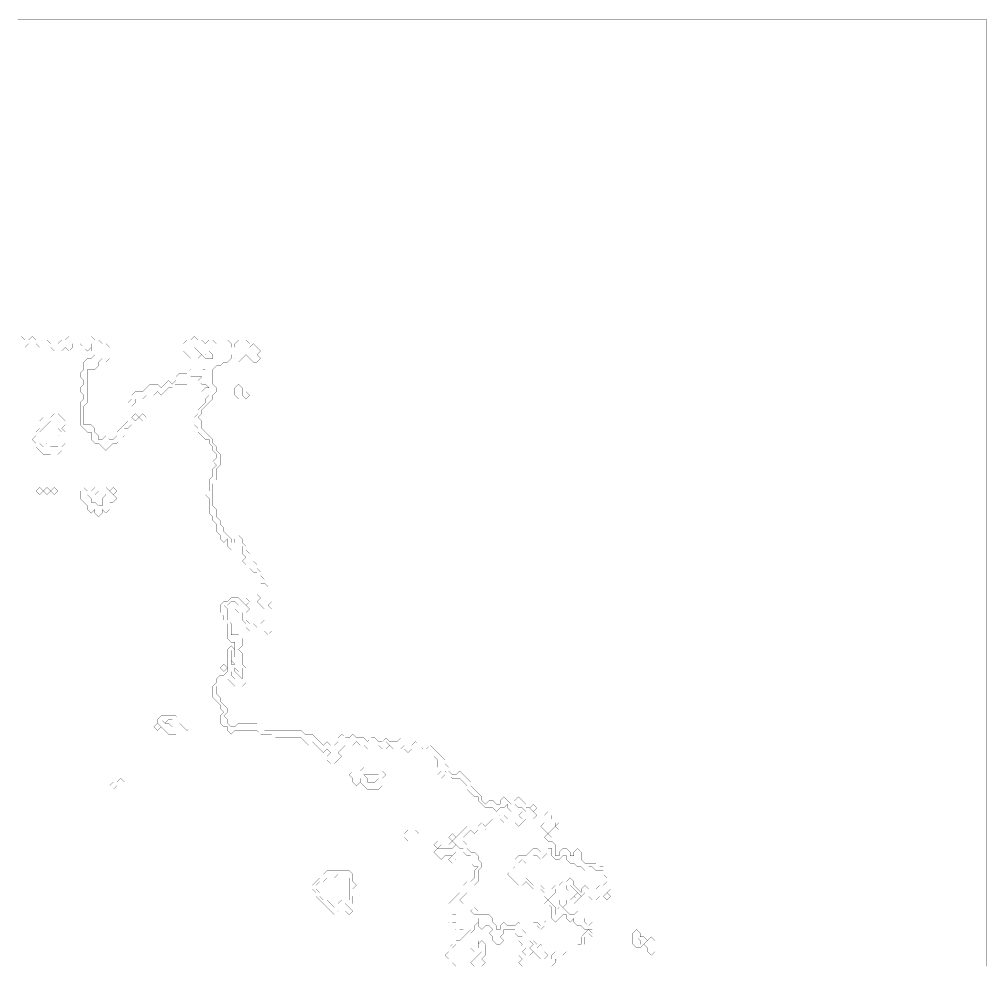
# Model space of a CAD drawing. Header units: metres. Extents: x 0 to 5033, y -5033 to 0.
# Drawn here: x 2448 to 5033, y -2522 to 0 of the extents above; entities that cross this region are included whole.
import ezdxf

# ---------------------------------------------------------------- set-up
doc = ezdxf.new("R2010")
doc.units = ezdxf.units.M
doc.layers.add('conductor', color=1, linetype='Continuous')
doc.layers.add('substrate', color=5, linetype='Continuous')

msp = doc.modelspace()

# ---------------------------------------------------------------- linework, layer by layer
at = {"layer": 'conductor', "const_width": 0.5}
for points in [[(3595.1, -2531.3), (3595.1, -2521.5), (3595.1, -2511.7), (3585.3, -2501.8), (3595.1, -2492), (3595.1, -2482.1), (3605, -2472.3), (3605, -2462.4), (3614.8, -2452.6), (3614.8, -2442.7), (3614.8, -2432.9), (3605, -2423), (3595.1, -2413.2), (3595.1, -2403.3), (3595.1, -2393.5), (3595.1, -2383.6), (3595.1, -2373.8), (3595.1, -2363.9), (3605, -2354.1), (3614.8, -2344.2), (3624.7, -2334.4), (3634.5, -2334.4), (3634.5, -2324.5), (3634.5, -2314.7), (3644.4, -2304.8), (3654.2, -2304.8), (3664.1, -2295), (3664.1, -2285.1), (3664.1, -2275.3), (3673.9, -2265.4), (3664.1, -2265.4), (3654.2, -2255.6), (3654.2, -2245.7), (3654.2, -2235.9), (3644.4, -2235.9), (3634.5, -2226), (3634.5, -2216.2), (3624.7, -2216.2), (3614.8, -2206.3), (3605, -2196.5), (3614.8, -2186.6), (3624.7, -2176.8), (3634.5, -2166.9), (3644.4, -2157.1), (3654.2, -2157.1), (3664.1, -2157.1), (3673.9, -2157.1), (3683.8, -2147.2), (3693.6, -2157.1), (3703.5, -2147.2), (3713.3, -2137.4), (3723.2, -2137.4), (3733, -2127.5), (3742.9, -2127.5), (3752.7, -2137.4), (3762.6, -2137.4), (3772.4, -2137.4), (3782.2, -2137.4), (3792.1, -2137.4), (3782.2, -2127.5), (3792.1, -2117.7), (3801.9, -2117.7), (3792.1, -2107.8), (3782.2, -2107.8), (3772.4, -2098), (3772.4, -2107.8), (3762.6, -2117.7), (3752.7, -2107.8), (3752.7, -2098), (3742.9, -2107.8), (3733, -2107.8), (3723.2, -2117.7), (3713.3, -2107.8), (3703.5, -2107.8), (3693.6, -2107.8), (3683.8, -2098), (3673.9, -2088.1), (3673.9, -2078.3), (3664.1, -2078.3), (3654.2, -2068.4), (3644.4, -2058.6), (3644.4, -2048.7), (3634.5, -2038.9), (3624.7, -2029), (3614.8, -2029), (3605, -2029), (3595.1, -2019.2), (3585.3, -2009.3), (3575.4, -2009.3), (3565.6, -1999.5), (3565.6, -1989.6), (3565.6, -1979.8), (3555.7, -1969.9), (3545.9, -1969.9), (3536, -1969.9), (3526.2, -1960.1), (3516.3, -1950.2), (3506.5, -1950.2), (3496.6, -1950.2), (3486.8, -1960.1), (3476.9, -1950.2), (3476.9, -1940.4), (3467.1, -1950.2), (3457.2, -1950.2), (3447.4, -1950.2), (3437.5, -1940.4), (3427.7, -1930.5), (3437.5, -1940.4), (3427.7, -1950.2), (3417.8, -1950.2), (3408, -1940.4), (3398.1, -1940.4), (3388.3, -1940.4), (3378.4, -1950.2), (3368.6, -1940.4), (3358.7, -1940.4), (3348.9, -1930.5), (3339, -1940.4), (3329.2, -1940.4), (3319.3, -1940.4), (3309.5, -1950.2), (3299.6, -1960.1), (3289.8, -1960.1), (3279.9, -1960.1), (3270.1, -1950.2), (3260.2, -1960.1), (3250.4, -1950.2), (3240.5, -1940.4), (3230.7, -1930.5), (3220.8, -1940.4), (3211, -1930.5), (3201.1, -1920.7), (3191.3, -1920.7), (3181.4, -1920.7), (3171.6, -1920.7), (3161.7, -1920.7), (3151.9, -1920.7), (3142, -1920.7), (3132.2, -1920.7), (3122.3, -1910.8), (3112.5, -1910.8), (3102.6, -1910.8), (3092.8, -1910.8), (3082.9, -1901), (3073.1, -1901), (3063.2, -1901), (3053.4, -1901), (3043.5, -1901), (3033.7, -1901), (3023.8, -1901), (3014, -1910.8), (3004.1, -1901), (3004.1, -1891.1), (2994.3, -1891.1), (2984.4, -1881.3), (2984.4, -1871.4), (2984.4, -1861.6), (2994.3, -1851.7), (2984.4, -1841.9), (2984.4, -1832), (2974.6, -1822.2), (2964.7, -1812.3), (2964.7, -1802.5), (2964.7, -1792.6), (2964.7, -1782.8), (2974.6, -1772.9), (2974.6, -1763.1), (2984.4, -1753.2), (2994.3, -1753.2), (3004.1, -1743.4), (3004.1, -1733.5), (3004.1, -1723.7), (3004.1, -1713.8), (3004.1, -1704), (3004.1, -1694.1), (3004.1, -1684.3), (3014, -1674.4), (3023.8, -1684.3), (3023.8, -1694.1), (3023.8, -1704), (3023.8, -1694.1), (3023.8, -1684.3), (3023.8, -1674.4), (3023.8, -1664.6), (3014, -1664.6), (3004.1, -1654.7), (3004.1, -1644.9), (3004.1, -1635), (3004.1, -1625.2), (3004.1, -1615.3), (2994.3, -1605.5), (2994.3, -1595.6), (2984.4, -1585.8), (2984.4, -1575.9), (2984.4, -1566.1), (2994.3, -1556.2), (3004.1, -1556.2), (3014, -1546.4), (3023.8, -1546.4), (3033.7, -1546.4), (3043.5, -1556.2), (3053.4, -1566.1), (3063.2, -1575.9), (3053.4, -1585.8), (3053.4, -1595.6), (3053.4, -1605.5), (3063.2, -1615.3), (3073.1, -1615.3), (3082.9, -1625.2), (3092.8, -1625.2), (3092.8, -1615.3), (3102.6, -1605.5), (3102.6, -1595.6), (3102.6, -1585.8), (3102.6, -1575.9), (3092.8, -1566.1), (3082.9, -1556.2), (3092.8, -1546.4), (3082.9, -1536.5), (3082.9, -1526.7), (3082.9, -1516.8), (3082.9, -1507), (3082.9, -1497.1), (3082.9, -1487.3), (3082.9, -1477.4), (3073.1, -1477.4), (3063.2, -1467.6), (3063.2, -1457.7), (3053.4, -1457.7), (3043.5, -1447.9), (3053.4, -1438), (3043.5, -1428.2), (3043.5, -1418.3), (3043.5, -1408.5), (3033.7, -1408.5), (3023.8, -1408.5), (3014, -1418.3), (3004.1, -1408.5), (3004.1, -1398.6), (3004.1, -1388.8), (2994.3, -1398.6), (2984.4, -1388.8), (2984.4, -1378.9), (2974.6, -1369.1), (2974.6, -1359.2), (2974.6, -1349.4), (2964.7, -1339.5), (2964.7, -1329.7), (2954.9, -1319.8), (2954.9, -1310), (2954.9, -1300.1), (2954.9, -1290.3), (2954.9, -1280.4), (2945, -1270.6), (2954.9, -1260.8), (2954.9, -1250.9), (2954.9, -1241.1), (2954.9, -1231.2), (2964.7, -1221.4), (2964.7, -1211.5), (2964.7, -1201.7), (2974.6, -1191.8), (2964.7, -1182), (2974.6, -1172.1), (2974.6, -1162.3), (2964.7, -1152.4), (2964.7, -1142.6), (2954.9, -1132.7), (2954.9, -1122.9), (2945, -1122.9), (2935.2, -1113), (2925.3, -1103.2), (2925.3, -1093.3), (2915.5, -1083.5), (2915.5, -1073.6), (2915.5, -1063.8), (2925.3, -1053.9), (2925.3, -1044.1), (2935.2, -1034.2), (2945, -1024.4), (2945, -1014.5), (2954.9, -1004.7), (2945, -1004.7), (2935.2, -994.8), (2945, -985), (2954.9, -985), (2945, -975.1), (2935.2, -975.1), (2925.3, -965.3), (2935.2, -955.4), (2925.3, -955.4), (2915.5, -955.4), (2905.6, -955.4), (2905.6, -965.3), (2895.8, -975.1), (2885.9, -975.1), (2876.1, -975.1), (2866.2, -975.1), (2856.4, -985), (2846.5, -985), (2836.7, -994.8), (2826.8, -1004.7), (2817, -994.8), (2807.1, -1004.7), (2797.3, -1004.7), (2787.4, -1004.7), (2777.6, -1014.5), (2767.7, -1014.5), (2757.9, -1014.5), (2757.9, -1024.4), (2748, -1034.2), (2748, -1044.1), (2748, -1053.9), (2748, -1063.8), (2748, -1073.6), (2748, -1083.5), (2738.2, -1093.3), (2728.3, -1093.3), (2728.3, -1103.2), (2728.3, -1113), (2718.5, -1122.9), (2708.6, -1132.7), (2698.8, -1132.7), (2688.9, -1142.6), (2679.1, -1152.4), (2669.2, -1142.6), (2659.4, -1132.7), (2649.5, -1132.7), (2639.7, -1122.9), (2639.7, -1113), (2639.7, -1103.2), (2629.8, -1103.2), (2620, -1093.3), (2610.1, -1083.5), (2610.1, -1073.6), (2610.1, -1063.8), (2610.1, -1053.9), (2610.1, -1044.1), (2610.1, -1034.2), (2610.1, -1024.4), (2620, -1014.5), (2620, -1004.7), (2610.1, -994.8), (2610.1, -985), (2620, -975.1), (2620, -965.3), (2610.1, -955.4), (2610.1, -945.6), (2620, -935.7), (2620, -925.9), (2620, -916), (2629.8, -906.2), (2639.7, -906.2), (2649.5, -896.3), (2639.7, -886.5), (2639.7, -876.6), (2639.7, -866.8), (2629.8, -866.8), (2620, -876.6), (2610.1, -866.8), (2600.3, -866.8), (2590.4, -866.8), (2590.4, -876.6), (2580.6, -886.5), (2570.7, -876.6), (2560.9, -886.5), (2551, -886.5), (2541.2, -886.5), (2531.3, -876.6), (2521.5, -876.6), (2511.7, -876.6), (2501.8, -876.6), (2492, -866.8), (2482.1, -866.8), (2472.3, -866.8), (2462.4, -876.6), (2452.6, -866.8), (2442.7, -866.8)], [(3792.1, -2531.3), (3782.2, -2521.5), (3792.1, -2511.7), (3782.2, -2501.8), (3782.2, -2492), (3782.2, -2482.1), (3792.1, -2472.3), (3782.2, -2462.4), (3792.1, -2452.6), (3782.2, -2452.6), (3772.4, -2442.7), (3772.4, -2432.9), (3762.6, -2432.9), (3752.7, -2432.9), (3742.9, -2432.9), (3742.9, -2442.7), (3733, -2452.6), (3742.9, -2462.4), (3733, -2472.3), (3723.2, -2472.3), (3713.3, -2462.4), (3713.3, -2452.6), (3703.5, -2442.7), (3713.3, -2432.9), (3703.5, -2423), (3693.6, -2423), (3683.8, -2432.9), (3673.9, -2423), (3673.9, -2413.2), (3673.9, -2403.3), (3673.9, -2413.2), (3664.1, -2423), (3664.1, -2432.9), (3654.2, -2442.7), (3664.1, -2452.6), (3673.9, -2462.4), (3673.9, -2472.3), (3673.9, -2482.1), (3673.9, -2472.3), (3683.8, -2462.4), (3693.6, -2472.3), (3693.6, -2482.1), (3693.6, -2492), (3693.6, -2501.8), (3683.8, -2511.7), (3673.9, -2511.7), (3683.8, -2511.7), (3693.6, -2521.5), (3683.8, -2531.3)]]:
    msp.add_lwpolyline(points, dxfattribs=at)
for points in [[(2620, -876.6), (2629.8, -866.8), (2639.7, -876.6), (2629.8, -886.5)], [(2905.6, -876.6), (2915.5, -876.6), (2925.3, -886.5), (2925.3, -896.3), (2925.3, -906.2), (2935.2, -896.3), (2945, -906.2), (2954.9, -906.2), (2964.7, -906.2), (2964.7, -896.3), (2954.9, -886.5), (2945, -896.3), (2935.2, -896.3), (2925.3, -886.5), (2925.3, -876.6), (2915.5, -876.6)], [(2925.3, -935.7)], [(2531.3, -1063.8), (2541.2, -1053.9), (2551, -1053.9), (2560.9, -1063.8), (2570.7, -1073.6), (2570.7, -1083.5), (2560.9, -1093.3), (2570.7, -1103.2), (2570.7, -1113), (2570.7, -1122.9), (2570.7, -1132.7), (2560.9, -1142.6), (2560.9, -1152.4), (2551, -1162.3), (2541.2, -1152.4), (2531.3, -1162.3), (2521.5, -1162.3), (2511.7, -1162.3), (2501.8, -1152.4), (2492, -1142.6), (2492, -1132.7), (2482.1, -1122.9), (2492, -1113), (2492, -1103.2), (2501.8, -1093.3), (2501.8, -1083.5), (2501.8, -1073.6), (2511.7, -1063.8), (2521.5, -1063.8)], [(2748, -1063.8), (2757.9, -1053.9), (2767.7, -1063.8), (2757.9, -1073.6)], [(2767.7, -1063.8), (2777.6, -1053.9), (2787.4, -1063.8), (2777.6, -1073.6)], [(2492, -1260.8), (2501.8, -1250.9), (2511.7, -1260.8), (2501.8, -1270.6)], [(2511.7, -1260.8), (2521.5, -1250.9), (2531.3, -1260.8), (2521.5, -1270.6)], [(2531.3, -1260.8), (2541.2, -1250.9), (2551, -1260.8), (2541.2, -1270.6)], [(2610.1, -1260.8), (2620, -1250.9), (2629.8, -1260.8), (2639.7, -1260.8), (2649.5, -1250.9), (2659.4, -1250.9), (2669.2, -1250.9), (2679.1, -1250.9), (2688.9, -1260.8), (2698.8, -1270.6), (2708.6, -1280.4), (2698.8, -1290.3), (2688.9, -1290.3), (2688.9, -1300.1), (2688.9, -1310), (2679.1, -1319.8), (2669.2, -1310), (2669.2, -1319.8), (2659.4, -1329.7), (2649.5, -1319.8), (2649.5, -1310), (2639.7, -1319.8), (2629.8, -1310), (2629.8, -1300.1), (2620, -1290.3), (2610.1, -1280.4), (2610.1, -1270.6)], [(2688.9, -1260.8), (2698.8, -1250.9), (2708.6, -1260.8), (2698.8, -1270.6)], [(3043.5, -1556.2), (3053.4, -1546.4), (3063.2, -1556.2), (3053.4, -1566.1)], [(2984.4, -1733.5), (2994.3, -1723.7), (3004.1, -1733.5), (2994.3, -1743.4)], [(3023.8, -1733.5), (3023.8, -1743.4), (3033.7, -1753.2), (3043.5, -1763.1), (3043.5, -1753.2), (3043.5, -1743.4), (3043.5, -1733.5), (3033.7, -1743.4)], [(2817, -1871.4), (2826.8, -1861.6), (2836.7, -1861.6), (2846.5, -1861.6), (2856.4, -1861.6), (2866.2, -1861.6), (2876.1, -1871.4), (2876.1, -1881.3), (2885.9, -1891.1), (2876.1, -1901), (2866.2, -1910.8), (2856.4, -1910.8), (2846.5, -1910.8), (2836.7, -1901), (2826.8, -1891.1), (2817, -1881.3)], [(2807.1, -1891.1), (2817, -1881.3), (2826.8, -1891.1), (2817, -1901)], [(2885.9, -1891.1), (2895.8, -1881.3), (2905.6, -1891.1), (2895.8, -1901)], [(3270.1, -1969.9), (3279.9, -1960.1), (3289.8, -1960.1), (3299.6, -1960.1), (3309.5, -1969.9), (3299.6, -1979.8), (3289.8, -1989.6), (3279.9, -1989.6), (3270.1, -1979.8)], [(3358.7, -2009.3), (3368.6, -1999.5), (3378.4, -2009.3), (3388.3, -2009.3), (3398.1, -2009.3), (3408, -2009.3), (3417.8, -2009.3), (3427.7, -2019.2), (3417.8, -2029), (3417.8, -2038.9), (3417.8, -2048.7), (3408, -2058.6), (3398.1, -2058.6), (3388.3, -2058.6), (3378.4, -2058.6), (3368.6, -2048.7), (3358.7, -2038.9), (3358.7, -2029), (3358.7, -2038.9), (3348.9, -2048.7), (3339, -2038.9), (3339, -2029), (3329.2, -2019.2), (3339, -2009.3), (3348.9, -2009.3)], [(3565.6, -2019.2), (3575.4, -2009.3), (3585.3, -2019.2), (3575.4, -2029)], [(2688.9, -2048.7), (2698.8, -2038.9), (2708.6, -2048.7), (2698.8, -2058.6)], [(2708.6, -2038.9), (2718.5, -2029), (2728.3, -2038.9), (2728.3, -2048.7), (2718.5, -2058.6), (2708.6, -2048.7)], [(3476.9, -2176.8), (3486.8, -2166.9), (3496.6, -2166.9), (3506.5, -2166.9), (3516.3, -2176.8), (3506.5, -2186.6), (3496.6, -2186.6), (3486.8, -2196.5), (3476.9, -2186.6)], [(3870.9, -2157.1)], [(3555.7, -2206.3), (3565.6, -2196.5), (3575.4, -2206.3), (3565.6, -2216.2)], [(3595.1, -2186.6), (3605, -2176.8), (3614.8, -2186.6), (3605, -2196.5)], [(3595.1, -2206.3), (3605, -2196.5), (3614.8, -2206.3), (3605, -2216.2)], [(3555.7, -2226), (3565.6, -2216.2), (3575.4, -2216.2), (3585.3, -2216.2), (3595.1, -2216.2), (3605, -2216.2), (3614.8, -2226), (3605, -2235.9), (3595.1, -2235.9), (3585.3, -2235.9), (3575.4, -2245.7), (3565.6, -2235.9)], [(3861, -2216.2), (3861, -2226), (3851.2, -2235.9), (3841.3, -2245.7), (3831.5, -2235.9), (3821.6, -2235.9), (3811.8, -2245.7), (3801.9, -2255.6), (3792.1, -2245.7), (3782.2, -2255.6), (3782.2, -2265.4), (3782.2, -2275.3), (3772.4, -2285.1), (3772.4, -2295), (3782.2, -2295), (3792.1, -2295), (3801.9, -2295), (3811.8, -2304.8), (3821.6, -2314.7), (3831.5, -2314.7), (3841.3, -2314.7), (3851.2, -2324.5), (3861, -2324.5), (3870.9, -2324.5), (3880.7, -2314.7), (3890.6, -2314.7), (3900.4, -2304.8), (3910.3, -2304.8), (3920.1, -2295), (3930, -2304.8), (3930, -2314.7), (3939.8, -2324.5), (3949.7, -2334.4), (3949.7, -2324.5), (3959.5, -2314.7), (3969.4, -2324.5), (3979.2, -2324.5), (3989.1, -2324.5), (3998.9, -2314.7), (4008.8, -2314.7), (4018.6, -2304.8), (4018.6, -2295), (4008.8, -2285.1), (4008.8, -2275.3), (3998.9, -2275.3), (3989.1, -2275.3), (3979.2, -2265.4), (3969.4, -2265.4), (3959.5, -2275.3), (3949.7, -2265.4), (3939.8, -2265.4), (3930, -2255.6), (3920.1, -2255.6), (3910.3, -2245.7), (3910.3, -2235.9), (3900.4, -2235.9), (3890.6, -2245.7), (3880.7, -2245.7), (3870.9, -2235.9), (3870.9, -2226), (3870.9, -2216.2)], [(3595.1, -2245.7), (3605, -2235.9), (3614.8, -2245.7), (3605, -2255.6)], [(3260.2, -2285.1), (3270.1, -2275.3), (3279.9, -2275.3), (3289.8, -2275.3), (3299.6, -2275.3), (3309.5, -2275.3), (3319.3, -2275.3), (3329.2, -2275.3), (3339, -2285.1), (3339, -2295), (3339, -2304.8), (3348.9, -2314.7), (3339, -2324.5), (3348.9, -2334.4), (3339, -2344.2), (3339, -2354.1), (3339, -2363.9), (3329.2, -2373.8), (3319.3, -2363.9), (3309.5, -2373.8), (3299.6, -2383.6), (3289.8, -2393.5), (3279.9, -2383.6), (3270.1, -2373.8), (3260.2, -2363.9), (3250.4, -2354.1), (3240.5, -2344.2), (3240.5, -2334.4), (3230.7, -2324.5), (3230.7, -2314.7), (3240.5, -2304.8), (3250.4, -2295), (3260.2, -2295)], [(3319.3, -2383.6), (3329.2, -2373.8), (3339, -2383.6), (3329.2, -2393.5)], [(3861, -2363.9), (3870.9, -2373.8), (3870.9, -2383.6), (3861, -2393.5), (3861, -2403.3), (3851.2, -2413.2), (3851.2, -2423), (3841.3, -2432.9), (3831.5, -2423), (3821.6, -2432.9), (3821.6, -2442.7), (3821.6, -2452.6), (3821.6, -2462.4), (3831.5, -2472.3), (3831.5, -2482.1), (3841.3, -2472.3), (3851.2, -2482.1), (3851.2, -2492), (3861, -2501.8), (3851.2, -2511.7), (3861, -2511.7), (3870.9, -2511.7), (3870.9, -2501.8), (3880.7, -2492), (3890.6, -2501.8), (3900.4, -2501.8), (3910.3, -2492), (3920.1, -2492), (3930, -2482.1), (3939.8, -2472.3), (3949.7, -2472.3), (3949.7, -2462.4), (3949.7, -2452.6), (3959.5, -2442.7), (3969.4, -2432.9), (3979.2, -2442.7), (3979.2, -2432.9), (3969.4, -2432.9), (3959.5, -2432.9), (3949.7, -2423), (3939.8, -2423), (3930, -2413.2), (3930, -2403.3), (3920.1, -2413.2), (3910.3, -2403.3), (3910.3, -2393.5), (3900.4, -2393.5), (3890.6, -2403.3), (3880.7, -2413.2), (3870.9, -2403.3), (3870.9, -2393.5), (3870.9, -2383.6), (3870.9, -2373.8)], [(3614.8, -2403.3)], [(3693.6, -2403.3)], [(4097.4, -2452.6), (4107.3, -2462.4), (4107.3, -2472.3), (4107.3, -2462.4)], [(3831.5, -2511.7)]]:
    msp.add_lwpolyline(points, close=True, dxfattribs=at)
at = {"layer": 'substrate', "const_width": 0.5}
for points in [[(5033.2, -2531.3), (5033.2, -2521.5), (5033.2, -2511.7), (5033.2, -2501.8), (5033.2, -2492), (5033.2, -2482.1), (5033.2, -2472.3), (5033.2, -2462.4), (5033.2, -2452.6), (5033.2, -2442.7), (5033.2, -2432.9), (5033.2, -2423), (5033.2, -2413.2), (5033.2, -2403.3), (5033.2, -2393.5), (5033.2, -2383.6), (5033.2, -2373.8), (5033.2, -2363.9), (5033.2, -2354.1), (5033.2, -2344.2), (5033.2, -2334.4), (5033.2, -2324.5), (5033.2, -2314.7), (5033.2, -2304.8), (5033.2, -2295), (5033.2, -2285.1), (5033.2, -2275.3), (5033.2, -2265.4), (5033.2, -2255.6), (5033.2, -2245.7), (5033.2, -2235.9), (5033.2, -2226), (5033.2, -2216.2), (5033.2, -2206.3), (5033.2, -2196.5), (5033.2, -2186.6), (5033.2, -2176.8), (5033.2, -2166.9), (5033.2, -2157.1), (5033.2, -2147.2), (5033.2, -2137.4), (5033.2, -2127.5), (5033.2, -2117.7), (5033.2, -2107.8), (5033.2, -2098), (5033.2, -2088.1), (5033.2, -2078.3), (5033.2, -2068.4), (5033.2, -2058.6), (5033.2, -2048.7), (5033.2, -2038.9), (5033.2, -2029), (5033.2, -2019.2), (5033.2, -2009.3), (5033.2, -1999.5), (5033.2, -1989.6), (5033.2, -1979.8), (5033.2, -1969.9), (5033.2, -1960.1), (5033.2, -1950.2), (5033.2, -1940.4), (5033.2, -1930.5), (5033.2, -1920.7), (5033.2, -1910.8), (5033.2, -1901), (5033.2, -1891.1), (5033.2, -1881.3), (5033.2, -1871.4), (5033.2, -1861.6), (5033.2, -1851.7), (5033.2, -1841.9), (5033.2, -1832), (5033.2, -1822.2), (5033.2, -1812.3), (5033.2, -1802.5), (5033.2, -1792.6), (5033.2, -1782.8), (5033.2, -1772.9), (5033.2, -1763.1), (5033.2, -1753.2), (5033.2, -1743.4), (5033.2, -1733.5), (5033.2, -1723.7), (5033.2, -1713.8), (5033.2, -1704), (5033.2, -1694.1), (5033.2, -1684.3), (5033.2, -1674.4), (5033.2, -1664.6), (5033.2, -1654.7), (5033.2, -1644.9), (5033.2, -1635), (5033.2, -1625.2), (5033.2, -1615.3), (5033.2, -1605.5), (5033.2, -1595.6), (5033.2, -1585.8), (5033.2, -1575.9), (5033.2, -1566.1), (5033.2, -1556.2), (5033.2, -1546.4), (5033.2, -1536.5), (5033.2, -1526.7), (5033.2, -1516.8), (5033.2, -1507), (5033.2, -1497.1), (5033.2, -1487.3), (5033.2, -1477.4), (5033.2, -1467.6), (5033.2, -1457.7), (5033.2, -1447.9), (5033.2, -1438), (5033.2, -1428.2), (5033.2, -1418.3), (5033.2, -1408.5), (5033.2, -1398.6), (5033.2, -1388.8), (5033.2, -1378.9), (5033.2, -1369.1), (5033.2, -1359.2), (5033.2, -1349.4), (5033.2, -1339.5), (5033.2, -1329.7), (5033.2, -1319.8), (5033.2, -1310), (5033.2, -1300.1), (5033.2, -1290.3), (5033.2, -1280.4), (5033.2, -1270.6), (5033.2, -1260.8), (5033.2, -1250.9), (5033.2, -1241.1), (5033.2, -1231.2), (5033.2, -1221.4), (5033.2, -1211.5), (5033.2, -1201.7), (5033.2, -1191.8), (5033.2, -1182), (5033.2, -1172.1), (5033.2, -1162.3), (5033.2, -1152.4), (5033.2, -1142.6), (5033.2, -1132.7), (5033.2, -1122.9), (5033.2, -1113), (5033.2, -1103.2), (5033.2, -1093.3), (5033.2, -1083.5), (5033.2, -1073.6), (5033.2, -1063.8), (5033.2, -1053.9), (5033.2, -1044.1), (5033.2, -1034.2), (5033.2, -1024.4), (5033.2, -1014.5), (5033.2, -1004.7), (5033.2, -994.8), (5033.2, -985), (5033.2, -975.1), (5033.2, -965.3), (5033.2, -955.4), (5033.2, -945.6), (5033.2, -935.7), (5033.2, -925.9), (5033.2, -916), (5033.2, -906.2), (5033.2, -896.3), (5033.2, -886.5), (5033.2, -876.6), (5033.2, -866.8), (5033.2, -856.9), (5033.2, -847.1), (5033.2, -837.2), (5033.2, -827.4), (5033.2, -817.5), (5033.2, -807.7), (5033.2, -797.8), (5033.2, -788), (5033.2, -778.1), (5033.2, -768.3), (5033.2, -758.4), (5033.2, -748.6), (5033.2, -738.7), (5033.2, -728.9), (5033.2, -719), (5033.2, -709.2), (5033.2, -699.3), (5033.2, -689.5), (5033.2, -679.6), (5033.2, -669.8), (5033.2, -659.9), (5033.2, -650.1), (5033.2, -640.2), (5033.2, -630.4), (5033.2, -620.5), (5033.2, -610.7), (5033.2, -600.8), (5033.2, -591), (5033.2, -581.1), (5033.2, -571.3), (5033.2, -561.4), (5033.2, -551.6), (5033.2, -541.7), (5033.2, -531.9), (5033.2, -522), (5033.2, -512.2), (5033.2, -502.3), (5033.2, -492.5), (5033.2, -482.6), (5033.2, -472.8), (5033.2, -462.9), (5033.2, -453.1), (5033.2, -443.2), (5033.2, -433.4), (5033.2, -423.5), (5033.2, -413.7), (5033.2, -403.8), (5033.2, -394), (5033.2, -384.1), (5033.2, -374.3), (5033.2, -364.4), (5033.2, -354.6), (5033.2, -344.7), (5033.2, -334.9), (5033.2, -325), (5033.2, -315.2), (5033.2, -305.3), (5033.2, -295.5), (5033.2, -285.6), (5033.2, -275.8), (5033.2, -265.9), (5033.2, -256.1), (5033.2, -246.2), (5033.2, -236.4), (5033.2, -226.5), (5033.2, -216.7), (5033.2, -206.8), (5033.2, -197), (5033.2, -187.1), (5033.2, -177.3), (5033.2, -167.4), (5033.2, -157.6), (5033.2, -147.7), (5033.2, -137.9), (5033.2, -128), (5033.2, -118.2), (5033.2, -108.3), (5033.2, -98.5), (5033.2, -88.6), (5033.2, -78.8), (5033.2, -68.9), (5033.2, -59.1), (5033.2, -49.2), (5033.2, -39.4), (5033.2, -29.5), (5033.2, -19.7), (5033.2, -9.8), (5033.2, 0), (5023.3, 0), (5013.5, 0), (5003.6, 0), (4993.8, 0), (4983.9, 0), (4974.1, 0), (4964.2, 0), (4954.4, 0), (4944.5, 0), (4934.7, 0), (4924.8, 0), (4915, 0), (4905.1, 0), (4895.3, 0), (4885.4, 0), (4875.6, 0), (4865.7, 0), (4855.9, 0), (4846, 0), (4836.2, 0), (4826.3, 0), (4816.5, 0), (4806.6, 0), (4796.8, 0), (4786.9, 0), (4777.1, 0), (4767.2, 0), (4757.4, 0), (4747.5, 0), (4737.7, 0), (4727.8, 0), (4718, 0), (4708.1, 0), (4698.3, 0), (4688.4, 0), (4678.6, 0), (4668.7, 0), (4658.9, 0), (4649, 0), (4639.2, 0), (4629.3, 0), (4619.5, 0), (4609.6, 0), (4599.8, 0), (4589.9, 0), (4580.1, 0), (4570.2, 0), (4560.4, 0), (4550.5, 0), (4540.7, 0), (4530.8, 0), (4521, 0), (4511.1, 0), (4501.3, 0), (4491.4, 0), (4481.6, 0), (4471.7, 0), (4461.9, 0), (4452, 0), (4442.2, 0), (4432.3, 0), (4422.5, 0), (4412.6, 0), (4402.8, 0), (4392.9, 0), (4383.1, 0), (4373.2, 0), (4363.4, 0), (4353.5, 0), (4343.7, 0), (4333.8, 0), (4324, 0), (4314.1, 0), (4304.3, 0), (4294.4, 0), (4284.6, 0), (4274.7, 0), (4264.9, 0), (4255, 0), (4245.2, 0), (4235.3, 0), (4225.5, 0), (4215.6, 0), (4205.8, 0), (4195.9, 0), (4186.1, 0), (4176.2, 0), (4166.4, 0), (4156.5, 0), (4146.7, 0), (4136.8, 0), (4127, 0), (4117.1, 0), (4107.3, 0), (4097.4, 0), (4087.6, 0), (4077.7, 0), (4067.9, 0), (4058, 0), (4048.2, 0), (4038.3, 0), (4028.5, 0), (4018.6, 0), (4008.8, 0), (3998.9, 0), (3989.1, 0), (3979.2, 0), (3969.4, 0), (3959.5, 0), (3949.7, 0), (3939.8, 0), (3930, 0), (3920.1, 0), (3910.3, 0), (3900.4, 0), (3890.6, 0), (3880.7, 0), (3870.9, 0), (3861, 0), (3851.2, 0), (3841.3, 0), (3831.5, 0), (3821.6, 0), (3811.8, 0), (3801.9, 0), (3792.1, 0), (3782.2, 0), (3772.4, 0), (3762.6, 0), (3752.7, 0), (3742.9, 0), (3733, 0), (3723.2, 0), (3713.3, 0), (3703.5, 0), (3693.6, 0), (3683.8, 0), (3673.9, 0), (3664.1, 0), (3654.2, 0), (3644.4, 0), (3634.5, 0), (3624.7, 0), (3614.8, 0), (3605, 0), (3595.1, 0), (3585.3, 0), (3575.4, 0), (3565.6, 0), (3555.7, 0), (3545.9, 0), (3536, 0), (3526.2, 0), (3516.3, 0), (3506.5, 0), (3496.6, 0), (3486.8, 0), (3476.9, 0), (3467.1, 0), (3457.2, 0), (3447.4, 0), (3437.5, 0), (3427.7, 0), (3417.8, 0), (3408, 0), (3398.1, 0), (3388.3, 0), (3378.4, 0), (3368.6, 0), (3358.7, 0), (3348.9, 0), (3339, 0), (3329.2, 0), (3319.3, 0), (3309.5, 0), (3299.6, 0), (3289.8, 0), (3279.9, 0), (3270.1, 0), (3260.2, 0), (3250.4, 0), (3240.5, 0), (3230.7, 0), (3220.8, 0), (3211, 0), (3201.1, 0), (3191.3, 0), (3181.4, 0), (3171.6, 0), (3161.7, 0), (3151.9, 0), (3142, 0), (3132.2, 0), (3122.3, 0), (3112.5, 0), (3102.6, 0), (3092.8, 0), (3082.9, 0), (3073.1, 0), (3063.2, 0), (3053.4, 0), (3043.5, 0), (3033.7, 0), (3023.8, 0), (3014, 0), (3004.1, 0), (2994.3, 0), (2984.4, 0), (2974.6, 0), (2964.7, 0), (2954.9, 0), (2945, 0), (2935.2, 0), (2925.3, 0), (2915.5, 0), (2905.6, 0), (2895.8, 0), (2885.9, 0), (2876.1, 0), (2866.2, 0), (2856.4, 0), (2846.5, 0), (2836.7, 0), (2826.8, 0), (2817, 0), (2807.1, 0), (2797.3, 0), (2787.4, 0), (2777.6, 0), (2767.7, 0), (2757.9, 0), (2748, 0), (2738.2, 0), (2728.3, 0), (2718.5, 0), (2708.6, 0), (2698.8, 0), (2688.9, 0), (2679.1, 0), (2669.2, 0), (2659.4, 0), (2649.5, 0), (2639.7, 0), (2629.8, 0), (2620, 0), (2610.1, 0), (2600.3, 0), (2590.4, 0), (2580.6, 0), (2570.7, 0), (2560.9, 0), (2551, 0), (2541.2, 0), (2531.3, 0), (2521.5, 0), (2511.7, 0), (2501.8, 0), (2492, 0), (2482.1, 0), (2472.3, 0), (2462.4, 0), (2452.6, 0), (2442.7, 0)], [(2442.7, -847.1), (2452.6, -847.1), (2462.4, -856.9), (2472.3, -856.9), (2482.1, -847.1), (2492, -856.9), (2501.8, -856.9), (2511.7, -856.9), (2521.5, -856.9), (2531.3, -866.8), (2541.2, -866.8), (2551, -866.8), (2560.9, -856.9), (2570.7, -856.9), (2580.6, -847.1), (2590.4, -847.1), (2600.3, -847.1), (2610.1, -847.1), (2620, -847.1), (2629.8, -847.1), (2639.7, -847.1), (2649.5, -856.9), (2659.4, -856.9), (2669.2, -866.8), (2679.1, -866.8), (2688.9, -876.6), (2688.9, -886.5), (2688.9, -896.3), (2688.9, -906.2), (2679.1, -916), (2669.2, -906.2), (2659.4, -916), (2659.4, -925.9), (2649.5, -935.7), (2639.7, -935.7), (2629.8, -935.7), (2629.8, -945.6), (2629.8, -955.4), (2629.8, -965.3), (2629.8, -975.1), (2629.8, -985), (2629.8, -994.8), (2629.8, -1004.7), (2629.8, -1014.5), (2629.8, -1024.4), (2620, -1034.2), (2620, -1044.1), (2620, -1053.9), (2620, -1063.8), (2620, -1073.6), (2620, -1083.5), (2629.8, -1083.5), (2639.7, -1083.5), (2649.5, -1093.3), (2649.5, -1103.2), (2659.4, -1113), (2659.4, -1122.9), (2669.2, -1122.9), (2679.1, -1113), (2688.9, -1122.9), (2698.8, -1122.9), (2708.6, -1113), (2708.6, -1103.2), (2718.5, -1093.3), (2728.3, -1083.5), (2738.2, -1073.6), (2738.2, -1063.8), (2738.2, -1053.9), (2738.2, -1044.1), (2738.2, -1034.2), (2738.2, -1024.4), (2748, -1014.5), (2748, -1004.7), (2757.9, -994.8), (2767.7, -994.8), (2777.6, -994.8), (2787.4, -985), (2797.3, -975.1), (2807.1, -975.1), (2817, -975.1), (2826.8, -985), (2836.7, -975.1), (2846.5, -965.3), (2856.4, -975.1), (2866.2, -965.3), (2866.2, -955.4), (2876.1, -945.6), (2885.9, -945.6), (2895.8, -945.6), (2905.6, -935.7), (2905.6, -925.9), (2905.6, -916), (2905.6, -906.2), (2895.8, -896.3), (2885.9, -886.5), (2885.9, -876.6), (2885.9, -866.8), (2895.8, -856.9), (2905.6, -856.9), (2915.5, -847.1), (2925.3, -856.9), (2935.2, -856.9), (2945, -866.8), (2954.9, -856.9), (2964.7, -856.9), (2974.6, -866.8), (2984.4, -866.8), (2994.3, -856.9), (3004.1, -856.9), (3014, -866.8), (3014, -876.6), (3023.8, -876.6), (3023.8, -866.8), (3033.7, -856.9), (3043.5, -856.9), (3053.4, -856.9), (3063.2, -866.8), (3063.2, -876.6), (3073.1, -866.8), (3082.9, -876.6), (3092.8, -886.5), (3082.9, -896.3), (3092.8, -906.2), (3082.9, -916), (3073.1, -916), (3063.2, -906.2), (3053.4, -896.3), (3043.5, -906.2), (3033.7, -916), (3023.8, -906.2), (3014, -896.3), (3014, -906.2), (3004.1, -916), (2994.3, -916), (2984.4, -925.9), (2974.6, -925.9), (2964.7, -935.7), (2964.7, -945.6), (2964.7, -955.4), (2964.7, -965.3), (2964.7, -975.1), (2974.6, -985), (2974.6, -994.8), (2964.7, -1004.7), (2964.7, -1014.5), (2954.9, -1024.4), (2945, -1034.2), (2935.2, -1044.1), (2935.2, -1053.9), (2925.3, -1063.8), (2935.2, -1073.6), (2935.2, -1083.5), (2935.2, -1093.3), (2945, -1103.2), (2954.9, -1113), (2964.7, -1122.9), (2964.7, -1132.7), (2974.6, -1142.6), (2974.6, -1152.4), (2984.4, -1162.3), (2984.4, -1172.1), (2984.4, -1182), (2984.4, -1191.8), (2974.6, -1201.7), (2974.6, -1211.5), (2974.6, -1221.4), (2974.6, -1231.2), (2964.7, -1241.1), (2964.7, -1250.9), (2964.7, -1260.8), (2964.7, -1270.6), (2964.7, -1280.4), (2964.7, -1290.3), (2964.7, -1300.1), (2974.6, -1310), (2974.6, -1319.8), (2974.6, -1329.7), (2984.4, -1339.5), (2984.4, -1349.4), (2994.3, -1359.2), (2994.3, -1369.1), (3004.1, -1378.9), (3014, -1388.8), (3014, -1398.6), (3023.8, -1398.6), (3023.8, -1388.8), (3033.7, -1378.9), (3043.5, -1388.8), (3043.5, -1398.6), (3053.4, -1408.5), (3053.4, -1418.3), (3063.2, -1428.2), (3063.2, -1438), (3063.2, -1447.9), (3073.1, -1447.9), (3082.9, -1457.7), (3082.9, -1467.6), (3092.8, -1477.4), (3092.8, -1487.3), (3102.6, -1497.1), (3092.8, -1507), (3102.6, -1507), (3112.5, -1516.8), (3112.5, -1526.7), (3112.5, -1536.5), (3112.5, -1546.4), (3122.3, -1556.2), (3112.5, -1566.1), (3122.3, -1575.9), (3122.3, -1585.8), (3122.3, -1595.6), (3122.3, -1605.5), (3122.3, -1615.3), (3122.3, -1625.2), (3122.3, -1635), (3112.5, -1644.9), (3102.6, -1635), (3092.8, -1635), (3082.9, -1635), (3073.1, -1635), (3063.2, -1635), (3053.4, -1625.2), (3053.4, -1615.3), (3043.5, -1605.5), (3043.5, -1595.6), (3043.5, -1585.8), (3033.7, -1585.8), (3023.8, -1575.9), (3033.7, -1566.1), (3043.5, -1566.1), (3033.7, -1566.1), (3023.8, -1556.2), (3014, -1556.2), (3004.1, -1566.1), (2994.3, -1566.1), (3004.1, -1575.9), (3004.1, -1585.8), (3004.1, -1595.6), (3004.1, -1605.5), (3014, -1615.3), (3014, -1625.2), (3014, -1635), (3014, -1644.9), (3023.8, -1644.9), (3033.7, -1644.9), (3043.5, -1654.7), (3043.5, -1664.6), (3043.5, -1674.4), (3033.7, -1684.3), (3043.5, -1694.1), (3043.5, -1704), (3043.5, -1713.8), (3043.5, -1723.7), (3053.4, -1733.5), (3053.4, -1743.4), (3053.4, -1753.2), (3053.4, -1763.1), (3053.4, -1772.9), (3043.5, -1782.8), (3033.7, -1782.8), (3023.8, -1782.8), (3014, -1772.9), (3023.8, -1763.1), (3014, -1753.2), (3014, -1743.4), (3014, -1753.2), (3004.1, -1763.1), (3014, -1772.9), (3004.1, -1782.8), (2994.3, -1782.8), (2984.4, -1782.8), (2974.6, -1782.8), (2974.6, -1792.6), (2974.6, -1802.5), (2984.4, -1812.3), (2984.4, -1822.2), (2994.3, -1832), (3004.1, -1841.9), (3004.1, -1851.7), (2994.3, -1861.6), (3004.1, -1871.4), (3004.1, -1881.3), (3014, -1891.1), (3023.8, -1891.1), (3033.7, -1881.3), (3043.5, -1881.3), (3053.4, -1881.3), (3063.2, -1881.3), (3073.1, -1881.3), (3082.9, -1881.3), (3092.8, -1891.1), (3102.6, -1901), (3112.5, -1901), (3122.3, -1901), (3132.2, -1901), (3142, -1901), (3151.9, -1901), (3161.7, -1901), (3171.6, -1901), (3181.4, -1901), (3191.3, -1901), (3201.1, -1901), (3211, -1910.8), (3220.8, -1910.8), (3230.7, -1910.8), (3240.5, -1920.7), (3250.4, -1930.5), (3260.2, -1940.4), (3270.1, -1930.5), (3279.9, -1940.4), (3289.8, -1940.4), (3299.6, -1930.5), (3299.6, -1920.7), (3309.5, -1910.8), (3319.3, -1920.7), (3329.2, -1920.7), (3339, -1910.8), (3348.9, -1920.7), (3358.7, -1920.7), (3368.6, -1920.7), (3378.4, -1930.5), (3388.3, -1920.7), (3398.1, -1920.7), (3408, -1930.5), (3417.8, -1930.5), (3427.7, -1920.7), (3437.5, -1930.5), (3447.4, -1930.5), (3457.2, -1930.5), (3467.1, -1920.7), (3476.9, -1930.5), (3486.8, -1940.4), (3496.6, -1940.4), (3506.5, -1930.5), (3516.3, -1940.4), (3526.2, -1950.2), (3536, -1950.2), (3545.9, -1940.4), (3555.7, -1950.2), (3565.6, -1960.1), (3575.4, -1969.9), (3585.3, -1979.8), (3585.3, -1989.6), (3595.1, -1999.5), (3595.1, -2009.3), (3605, -2019.2), (3614.8, -2019.2), (3624.7, -2009.3), (3634.5, -2019.2), (3644.4, -2029), (3654.2, -2038.9), (3654.2, -2048.7), (3664.1, -2058.6), (3673.9, -2068.4), (3683.8, -2078.3), (3683.8, -2088.1), (3693.6, -2098), (3703.5, -2088.1), (3713.3, -2088.1), (3723.2, -2098), (3733, -2098), (3733, -2088.1), (3742.9, -2078.3), (3752.7, -2088.1), (3762.6, -2098), (3772.4, -2088.1), (3782.2, -2078.3), (3792.1, -2088.1), (3801.9, -2098), (3801.9, -2107.8), (3811.8, -2107.8), (3821.6, -2117.7), (3831.5, -2127.5), (3821.6, -2137.4), (3811.8, -2137.4), (3801.9, -2137.4), (3792.1, -2147.2), (3782.2, -2157.1), (3772.4, -2147.2), (3762.6, -2147.2), (3752.7, -2147.2), (3742.9, -2147.2), (3733, -2137.4), (3723.2, -2147.2), (3713.3, -2157.1), (3703.5, -2157.1), (3693.6, -2166.9), (3683.8, -2166.9), (3673.9, -2166.9), (3664.1, -2176.8), (3654.2, -2166.9), (3644.4, -2176.8), (3634.5, -2186.6), (3634.5, -2196.5), (3644.4, -2206.3), (3644.4, -2216.2), (3654.2, -2226), (3664.1, -2226), (3673.9, -2235.9), (3673.9, -2245.7), (3683.8, -2255.6), (3683.8, -2265.4), (3673.9, -2275.3), (3673.9, -2285.1), (3673.9, -2295), (3673.9, -2304.8), (3664.1, -2314.7), (3654.2, -2314.7), (3644.4, -2314.7), (3644.4, -2324.5), (3644.4, -2334.4), (3634.5, -2344.2), (3624.7, -2354.1), (3634.5, -2363.9), (3634.5, -2373.8), (3634.5, -2383.6), (3634.5, -2393.5), (3634.5, -2403.3), (3634.5, -2413.2), (3634.5, -2423), (3624.7, -2432.9), (3614.8, -2423), (3614.8, -2413.2), (3605, -2413.2), (3614.8, -2423), (3624.7, -2432.9), (3634.5, -2432.9), (3644.4, -2442.7), (3634.5, -2452.6), (3624.7, -2462.4), (3614.8, -2462.4), (3614.8, -2472.3), (3605, -2482.1), (3605, -2492), (3605, -2501.8), (3605, -2511.7), (3605, -2521.5), (3614.8, -2531.3)], [(3664.1, -2531.3), (3654.2, -2521.5), (3664.1, -2511.7), (3673.9, -2501.8), (3683.8, -2492), (3673.9, -2492), (3664.1, -2492), (3654.2, -2482.1), (3654.2, -2472.3), (3654.2, -2462.4), (3654.2, -2452.6), (3644.4, -2442.7), (3654.2, -2432.9), (3654.2, -2423), (3654.2, -2413.2), (3654.2, -2403.3), (3664.1, -2393.5), (3673.9, -2393.5), (3683.8, -2393.5), (3693.6, -2393.5), (3703.5, -2393.5), (3713.3, -2403.3), (3713.3, -2413.2), (3723.2, -2423), (3723.2, -2432.9), (3733, -2432.9), (3733, -2423), (3742.9, -2413.2), (3752.7, -2423), (3762.6, -2423), (3772.4, -2423), (3782.2, -2413.2), (3792.1, -2423), (3792.1, -2432.9), (3801.9, -2442.7), (3801.9, -2452.6), (3801.9, -2462.4), (3801.9, -2472.3), (3801.9, -2482.1), (3792.1, -2492), (3801.9, -2501.8), (3801.9, -2511.7), (3811.8, -2511.7), (3811.8, -2501.8), (3821.6, -2492), (3831.5, -2501.8), (3841.3, -2511.7), (3841.3, -2501.8), (3841.3, -2492), (3831.5, -2492), (3821.6, -2492), (3811.8, -2482.1), (3821.6, -2472.3), (3811.8, -2462.4), (3811.8, -2452.6), (3811.8, -2442.7), (3811.8, -2432.9), (3811.8, -2423), (3821.6, -2413.2), (3831.5, -2413.2), (3841.3, -2423), (3841.3, -2413.2), (3851.2, -2403.3), (3851.2, -2393.5), (3851.2, -2383.6), (3851.2, -2373.8), (3851.2, -2363.9), (3861, -2354.1), (3870.9, -2363.9), (3880.7, -2373.8), (3880.7, -2383.6), (3880.7, -2393.5), (3880.7, -2383.6), (3890.6, -2373.8), (3900.4, -2373.8), (3910.3, -2383.6), (3920.1, -2393.5), (3930, -2393.5), (3939.8, -2383.6), (3949.7, -2393.5), (3959.5, -2403.3), (3959.5, -2413.2), (3969.4, -2423), (3979.2, -2413.2), (3989.1, -2423), (3989.1, -2432.9), (3989.1, -2442.7), (3979.2, -2452.6), (3969.4, -2442.7), (3959.5, -2452.6), (3959.5, -2462.4), (3959.5, -2472.3), (3949.7, -2482.1), (3939.8, -2492), (3930, -2492), (3920.1, -2501.8), (3910.3, -2501.8), (3900.4, -2511.7), (3890.6, -2521.5), (3880.7, -2511.7), (3880.7, -2521.5), (3870.9, -2531.3)]]:
    msp.add_lwpolyline(points, dxfattribs=at)
for points in [[(2935.2, -916)], [(2935.2, -935.7), (2945, -935.7)], [(3023.8, -985), (3033.7, -975.1), (3043.5, -985), (3043.5, -994.8), (3043.5, -1004.7), (3033.7, -1014.5), (3023.8, -1004.7), (3023.8, -994.8)], [(3043.5, -1004.7), (3053.4, -994.8), (3063.2, -1004.7), (3053.4, -1014.5)], [(2531.3, -1073.6), (2521.5, -1083.5), (2511.7, -1093.3), (2501.8, -1103.2), (2501.8, -1113), (2501.8, -1122.9), (2501.8, -1132.7), (2511.7, -1142.6), (2521.5, -1132.7), (2531.3, -1142.6), (2541.2, -1142.6), (2551, -1142.6), (2551, -1132.7), (2551, -1122.9), (2551, -1113), (2560.9, -1103.2), (2551, -1093.3), (2551, -1083.5), (2551, -1073.6), (2541.2, -1073.6)], [(2659.4, -1260.8), (2649.5, -1270.6), (2639.7, -1270.6), (2629.8, -1270.6), (2639.7, -1280.4), (2639.7, -1290.3), (2649.5, -1290.3), (2659.4, -1300.1), (2669.2, -1300.1), (2669.2, -1290.3), (2669.2, -1280.4), (2679.1, -1270.6), (2669.2, -1260.8)], [(3014, -1684.3), (3014, -1694.1), (3014, -1704), (3014, -1713.8), (3014, -1723.7), (3023.8, -1723.7), (3014, -1713.8), (3014, -1704), (3014, -1694.1)], [(2984.4, -1763.1)], [(2826.8, -1871.4), (2836.7, -1881.3), (2846.5, -1881.3), (2856.4, -1891.1), (2856.4, -1881.3), (2856.4, -1871.4), (2846.5, -1871.4), (2836.7, -1881.3)], [(3368.6, -2019.2), (3378.4, -2029), (3378.4, -2038.9), (3388.3, -2038.9), (3398.1, -2038.9), (3408, -2029), (3408, -2019.2), (3398.1, -2019.2), (3388.3, -2019.2), (3378.4, -2019.2)], [(3811.8, -2107.8), (3821.6, -2098), (3831.5, -2107.8), (3821.6, -2117.7)], [(3851.2, -2127.5), (3861, -2117.7), (3870.9, -2127.5), (3870.9, -2137.4), (3880.7, -2147.2), (3880.7, -2157.1), (3870.9, -2166.9), (3861, -2176.8), (3851.2, -2166.9), (3841.3, -2157.1), (3851.2, -2147.2), (3851.2, -2137.4)], [(3880.7, -2157.1), (3890.6, -2147.2), (3900.4, -2147.2), (3910.3, -2157.1), (3900.4, -2166.9), (3890.6, -2166.9)], [(3486.8, -2176.8), (3496.6, -2176.8)], [(3851.2, -2206.3), (3861, -2196.5), (3870.9, -2196.5), (3880.7, -2206.3), (3880.7, -2216.2), (3880.7, -2226), (3880.7, -2235.9), (3890.6, -2235.9), (3890.6, -2226), (3900.4, -2216.2), (3910.3, -2216.2), (3920.1, -2226), (3920.1, -2235.9), (3930, -2235.9), (3930, -2226), (3939.8, -2216.2), (3949.7, -2226), (3949.7, -2235.9), (3949.7, -2245.7), (3959.5, -2255.6), (3969.4, -2255.6), (3979.2, -2255.6), (3989.1, -2255.6), (3998.9, -2265.4), (4008.8, -2265.4), (4018.6, -2275.3), (4028.5, -2285.1), (4028.5, -2295), (4028.5, -2304.8), (4028.5, -2314.7), (4028.5, -2324.5), (4018.6, -2334.4), (4008.8, -2334.4), (3998.9, -2334.4), (3998.9, -2344.2), (3989.1, -2354.1), (3979.2, -2354.1), (3969.4, -2344.2), (3969.4, -2334.4), (3959.5, -2334.4), (3949.7, -2344.2), (3939.8, -2334.4), (3930, -2324.5), (3920.1, -2314.7), (3910.3, -2314.7), (3910.3, -2324.5), (3900.4, -2334.4), (3890.6, -2324.5), (3880.7, -2324.5), (3880.7, -2334.4), (3870.9, -2344.2), (3861, -2354.1), (3851.2, -2344.2), (3851.2, -2334.4), (3841.3, -2324.5), (3831.5, -2324.5), (3821.6, -2324.5), (3811.8, -2314.7), (3801.9, -2304.8), (3792.1, -2314.7), (3782.2, -2314.7), (3772.4, -2304.8), (3762.6, -2295), (3752.7, -2285.1), (3762.6, -2275.3), (3772.4, -2265.4), (3772.4, -2255.6), (3772.4, -2245.7), (3782.2, -2235.9), (3792.1, -2235.9), (3801.9, -2235.9), (3811.8, -2226), (3821.6, -2216.2), (3831.5, -2216.2), (3841.3, -2226), (3841.3, -2235.9), (3851.2, -2226), (3851.2, -2216.2)], [(3851.2, -2186.6), (3861, -2176.8), (3870.9, -2186.6), (3861, -2196.5)], [(3299.6, -2285.1), (3289.8, -2295), (3279.9, -2295), (3270.1, -2295), (3260.2, -2304.8), (3250.4, -2304.8), (3240.5, -2314.7), (3240.5, -2324.5), (3250.4, -2334.4), (3250.4, -2344.2), (3260.2, -2354.1), (3270.1, -2354.1), (3279.9, -2363.9), (3289.8, -2373.8), (3299.6, -2373.8), (3299.6, -2363.9), (3309.5, -2354.1), (3319.3, -2354.1), (3329.2, -2354.1), (3329.2, -2344.2), (3329.2, -2334.4), (3329.2, -2324.5), (3329.2, -2314.7), (3329.2, -2304.8), (3329.2, -2295), (3319.3, -2295), (3309.5, -2295)], [(3910.3, -2324.5), (3920.1, -2314.7), (3930, -2324.5), (3920.1, -2334.4)], [(3890.6, -2354.1), (3900.4, -2344.2), (3910.3, -2354.1), (3910.3, -2363.9), (3900.4, -2373.8), (3890.6, -2363.9)], [(3920.1, -2354.1), (3930, -2344.2), (3939.8, -2354.1), (3930, -2363.9)], [(3930, -2344.2), (3939.8, -2334.4), (3949.7, -2344.2), (3939.8, -2354.1)], [(4008.8, -2344.2), (4018.6, -2334.4), (4028.5, -2344.2), (4018.6, -2354.1)], [(3605, -2373.8), (3605, -2383.6), (3605, -2393.5), (3614.8, -2393.5), (3614.8, -2383.6), (3614.8, -2373.8)], [(3654.2, -2383.6), (3664.1, -2373.8), (3673.9, -2383.6), (3664.1, -2393.5)], [(3683.8, -2413.2)], [(3723.2, -2452.6)], [(4087.6, -2442.7), (4097.4, -2432.9), (4107.3, -2442.7), (4107.3, -2452.6), (4117.1, -2452.6), (4127, -2462.4), (4117.1, -2472.3), (4107.3, -2482.1), (4097.4, -2482.1), (4087.6, -2472.3), (4087.6, -2462.4), (4087.6, -2452.6)], [(4127, -2462.4), (4136.8, -2452.6), (4146.7, -2462.4), (4146.7, -2472.3), (4146.7, -2482.1), (4146.7, -2492), (4136.8, -2501.8), (4127, -2492), (4127, -2482.1), (4117.1, -2472.3)], [(3683.8, -2472.3)]]:
    msp.add_lwpolyline(points, close=True, dxfattribs=at)

doc.saveas('drawing.dxf')
